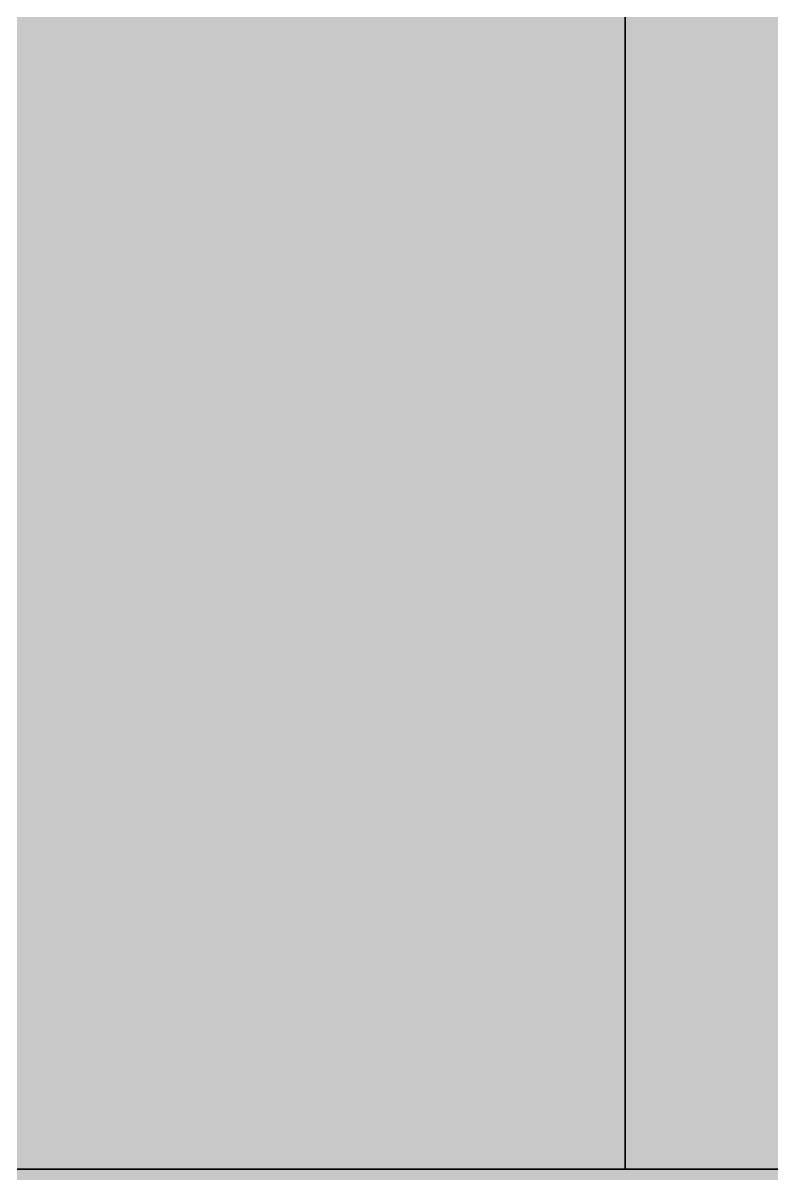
# Model space of a CAD drawing. Extents: x 8 to 21351, y 0 to 420.
# Drawn here: x 19486.86223 to 19486.8705, y 98.99973 to 99.01244 of the extents above; entities that cross this region are included whole.
import ezdxf

# ---------------------------------------------------------------- set-up
doc = ezdxf.new("R2010")
doc.units = 0

msp = doc.modelspace()

# ---------------------------------------------------------------- hatches: boundary and pattern name
at = {"true_color": 0xffffff}
for points in [[(19486.848877, 99.149781), (19486.848877, 98.999781), (19486.868877, 98.999781), (19486.868877, 99.149781)], [(19486.868877, 98.999781), (19486.924877, 98.999781), (19486.924877, 99.149781), (19486.868877, 99.149781)], [(19486.858877, 98.49978), (19486.877877, 98.49978), (19486.877877, 98.999781), (19486.858877, 98.999781)]]:
    msp.add_hatch(color=0, dxfattribs=at).paths.add_polyline_path(points)

# ---------------------------------------------------------------- linework, layer by layer
at = {"color": 7, "lineweight": 15}
for p, q in [((19486.848877, 98.999781), (19486.868877, 98.999781)), ((19486.868877, 98.999781), (19486.924877, 98.999781))]:
    msp.add_line(p, q, dxfattribs=at)
at = {"color": 0, "true_color": 0xffffff}
for points in [[(19486.848877, 99.149781), (19486.848877, 98.999781), (19486.868877, 98.999781), (19486.868877, 99.149781)], [(19486.868877, 98.999781), (19486.924877, 98.999781), (19486.924877, 99.149781), (19486.868877, 99.149781)], [(19486.858877, 98.49978), (19486.877877, 98.49978), (19486.877877, 98.999781), (19486.858877, 98.999781)]]:
    msp.add_lwpolyline(points, close=True, dxfattribs=at)

doc.saveas('drawing.dxf')
